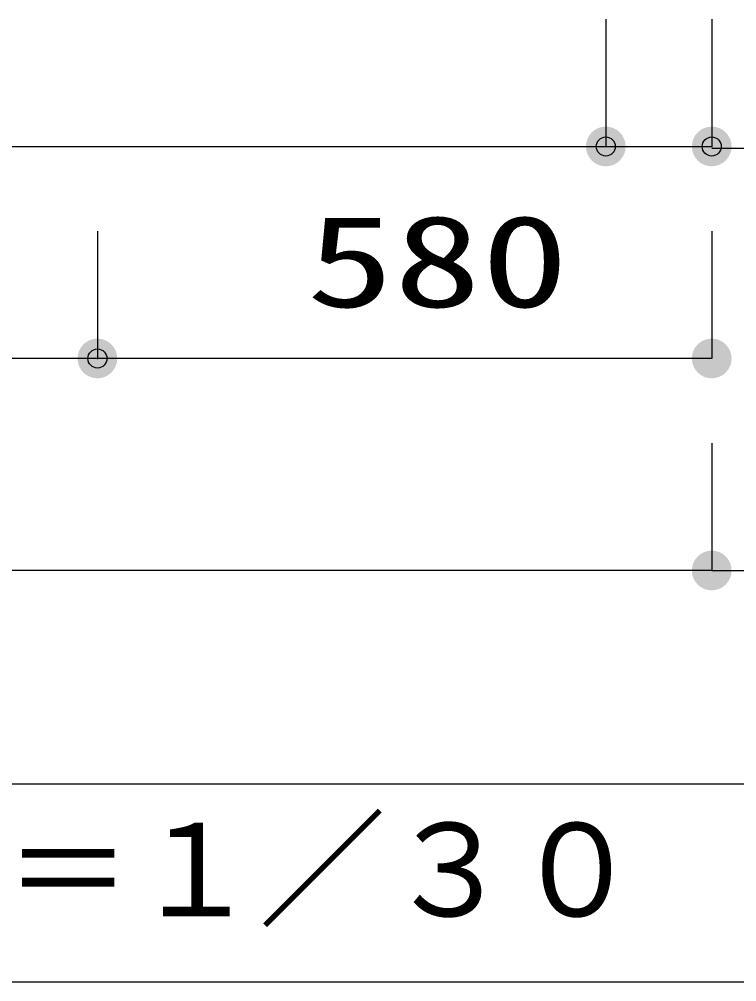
# Model space of a CAD drawing. Units: millimetres, scale not verified. Extents: x -9571 to 7747, y -6704 to 5373.
# Drawn here: x -5047 to -4370, y -4637 to -3730 of the extents above; entities that cross this region are included whole.
import ezdxf
from ezdxf.enums import TextEntityAlignment as Align

# ---------------------------------------------------------------- set-up
doc = ezdxf.new("R2010")
doc.units = ezdxf.units.MM
doc.header["$LTSCALE"] = 30
doc.header["$PDMODE"] = 32
doc.header["$PDSIZE"] = 18
for name, color, linetype, lineweight in [('0-1_00クル-フ-0躯体', 3, 'Continuous', 25), ('0-5_00クル-フ-5文字', 7, 'Continuous', 25), ('0-6_00クル-フ-6寸法', 7, 'Continuous', 25)]:
    doc.layers.add(name, color=color, linetype=linetype, lineweight=lineweight)
doc.styles.add('MS Gothic', font='')
doc.styles.add('ＭＳ ゴシック', font='')
doc.styles.get('MS Gothic').set_extended_font_data('MS Gothic')
doc.styles.get('ＭＳ ゴシック').set_extended_font_data('MS Gothic')

msp = doc.modelspace()

# ---------------------------------------------------------------- linework, layer by layer
at = {"layer": '0-1_00クル-フ-0躯体'}
msp.add_lwpolyline([(-4268.99, -4637.49), (-4268.99, -4451.18), (-6298.32, -4451.18), (-6298.32, -4637.49)], close=True, dxfattribs=at)
at = {"layer": '0-5_00クル-フ-5文字', "color": 4}
for p, q in [((-4393.66, -4129.54), (-4393.66, -4249.54)), ((-4393.66, -4249.54), (-4333.65, -4249.54))]:
    msp.add_line(p, q, dxfattribs=at)
at = {"layer": '0-5_00クル-フ-5文字'}
for points in [[(-4393.66, -4230.79), (-4393.66, -4249.54), (-4397.32, -4231.15)], [(-4390, -4231.15), (-4393.66, -4249.54), (-4393.66, -4230.79)], [(-4409.25, -4239.12), (-4393.66, -4249.54), (-4410.98, -4242.36)], [(-4406.92, -4236.28), (-4393.66, -4249.54), (-4409.25, -4239.12)], [(-4404.08, -4233.95), (-4393.66, -4249.54), (-4406.92, -4236.28)], [(-4400.83, -4232.22), (-4393.66, -4249.54), (-4404.08, -4233.95)], [(-4397.32, -4231.15), (-4393.66, -4249.54), (-4400.83, -4232.22)], [(-4386.48, -4232.22), (-4393.66, -4249.54), (-4390, -4231.15)], [(-4383.24, -4233.95), (-4393.66, -4249.54), (-4386.48, -4232.22)], [(-4380.4, -4236.28), (-4393.66, -4249.54), (-4383.24, -4233.95)], [(-4378.07, -4239.12), (-4393.66, -4249.54), (-4380.4, -4236.28)], [(-4376.34, -4242.36), (-4393.66, -4249.54), (-4378.07, -4239.12)], [(-4412.05, -4245.88), (-4393.66, -4249.54), (-4412.41, -4249.54)], [(-4410.98, -4242.36), (-4393.66, -4249.54), (-4412.05, -4245.88)], [(-4375.27, -4245.88), (-4393.66, -4249.54), (-4376.34, -4242.36)], [(-4374.91, -4249.54), (-4393.66, -4249.54), (-4375.27, -4245.88)], [(-4412.41, -4249.54), (-4393.66, -4249.54), (-4412.05, -4253.2)], [(-4412.05, -4253.2), (-4393.66, -4249.54), (-4410.98, -4256.71)], [(-4410.98, -4256.71), (-4393.66, -4249.54), (-4409.25, -4259.95)], [(-4409.25, -4259.95), (-4393.66, -4249.54), (-4406.92, -4262.8)], [(-4406.92, -4262.8), (-4393.66, -4249.54), (-4404.08, -4265.13)], [(-4404.08, -4265.13), (-4393.66, -4249.54), (-4400.83, -4266.86)], [(-4400.83, -4266.86), (-4393.66, -4249.54), (-4397.32, -4267.93)], [(-4397.32, -4267.93), (-4393.66, -4249.54), (-4393.66, -4268.29)], [(-4393.66, -4268.29), (-4393.66, -4249.54), (-4390, -4267.93)], [(-4390, -4267.93), (-4393.66, -4249.54), (-4386.48, -4266.86)], [(-4386.48, -4266.86), (-4393.66, -4249.54), (-4383.24, -4265.13)], [(-4383.24, -4265.13), (-4393.66, -4249.54), (-4380.4, -4262.8)], [(-4380.4, -4262.8), (-4393.66, -4249.54), (-4378.07, -4259.95)], [(-4378.07, -4259.95), (-4393.66, -4249.54), (-4376.34, -4256.71)], [(-4376.34, -4256.71), (-4393.66, -4249.54), (-4375.27, -4253.2)], [(-4375.27, -4253.2), (-4393.66, -4249.54), (-4374.91, -4249.54)]]:
    msp.add_solid(points, dxfattribs=at)
at = {"layer": '0-6_00クル-フ-6寸法', "color": 4}
for p, q in [((-4493.66, -3729.54), (-4493.66, -3849.54)), ((-4493.66, -3729.54), (-4493.66, -3849.54)), ((-4393.66, -3729.54), (-4393.66, -3849.54)), ((-6073.66, -3849.54), (-4493.66, -3849.54)), ((-4493.66, -3849.54), (-4393.66, -3849.54)), ((-4393.66, -3851.04), (-4169.59, -3851.04)), ((-4973.66, -3929.54), (-4973.66, -4049.54)), ((-4973.66, -3929.54), (-4973.66, -4049.54)), ((-4393.66, -3929.54), (-4393.66, -4049.54)), ((-4973.66, -4049.54), (-6173.66, -4049.54)), ((-4393.66, -4049.54), (-4973.66, -4049.54)), ((-4393.66, -4129.54), (-4393.66, -4249.54)), ((-4393.66, -4249.54), (-6173.66, -4249.54))]:
    msp.add_line(p, q, dxfattribs=at)
for p in [(-4493.66, -3849.54), (-4393.66, -3849.54), (-4973.66, -4049.54)]:
    msp.add_point(p, dxfattribs=at)
at = {"layer": '0-6_00クル-フ-6寸法'}
for points in [[(-4497.32, -3831.15), (-4493.66, -3849.54), (-4500.83, -3832.22)], [(-4497.32, -3831.15), (-4493.66, -3849.54), (-4500.83, -3832.22)], [(-4493.66, -3830.79), (-4493.66, -3849.54), (-4497.32, -3831.15)], [(-4493.66, -3830.79), (-4493.66, -3849.54), (-4497.32, -3831.15)], [(-4490, -3831.15), (-4493.66, -3849.54), (-4493.66, -3830.79)], [(-4490, -3831.15), (-4493.66, -3849.54), (-4493.66, -3830.79)], [(-4486.48, -3832.22), (-4493.66, -3849.54), (-4490, -3831.15)], [(-4486.48, -3832.22), (-4493.66, -3849.54), (-4490, -3831.15)], [(-4397.32, -3831.15), (-4393.66, -3849.54), (-4400.83, -3832.22)], [(-4393.66, -3830.79), (-4393.66, -3849.54), (-4397.32, -3831.15)], [(-4390, -3831.15), (-4393.66, -3849.54), (-4393.66, -3830.79)], [(-4386.48, -3832.22), (-4393.66, -3849.54), (-4390, -3831.15)], [(-4509.25, -3839.12), (-4493.66, -3849.54), (-4510.98, -3842.36)], [(-4509.25, -3839.12), (-4493.66, -3849.54), (-4510.98, -3842.36)], [(-4506.92, -3836.28), (-4493.66, -3849.54), (-4509.25, -3839.12)], [(-4506.92, -3836.28), (-4493.66, -3849.54), (-4509.25, -3839.12)], [(-4504.08, -3833.95), (-4493.66, -3849.54), (-4506.92, -3836.28)], [(-4504.08, -3833.95), (-4493.66, -3849.54), (-4506.92, -3836.28)], [(-4500.83, -3832.22), (-4493.66, -3849.54), (-4504.08, -3833.95)], [(-4500.83, -3832.22), (-4493.66, -3849.54), (-4504.08, -3833.95)], [(-4483.24, -3833.95), (-4493.66, -3849.54), (-4486.48, -3832.22)], [(-4483.24, -3833.95), (-4493.66, -3849.54), (-4486.48, -3832.22)], [(-4480.4, -3836.28), (-4493.66, -3849.54), (-4483.24, -3833.95)], [(-4480.4, -3836.28), (-4493.66, -3849.54), (-4483.24, -3833.95)], [(-4478.07, -3839.12), (-4493.66, -3849.54), (-4480.4, -3836.28)], [(-4478.07, -3839.12), (-4493.66, -3849.54), (-4480.4, -3836.28)], [(-4476.34, -3842.36), (-4493.66, -3849.54), (-4478.07, -3839.12)], [(-4476.34, -3842.36), (-4493.66, -3849.54), (-4478.07, -3839.12)], [(-4409.25, -3839.12), (-4393.66, -3849.54), (-4410.98, -3842.36)], [(-4406.92, -3836.28), (-4393.66, -3849.54), (-4409.25, -3839.12)], [(-4404.08, -3833.95), (-4393.66, -3849.54), (-4406.92, -3836.28)], [(-4400.83, -3832.22), (-4393.66, -3849.54), (-4404.08, -3833.95)], [(-4383.24, -3833.95), (-4393.66, -3849.54), (-4386.48, -3832.22)], [(-4380.4, -3836.28), (-4393.66, -3849.54), (-4383.24, -3833.95)], [(-4378.07, -3839.12), (-4393.66, -3849.54), (-4380.4, -3836.28)], [(-4376.34, -3842.36), (-4393.66, -3849.54), (-4378.07, -3839.12)], [(-4512.05, -3845.88), (-4493.66, -3849.54), (-4512.41, -3849.54)], [(-4512.05, -3845.88), (-4493.66, -3849.54), (-4512.41, -3849.54)], [(-4512.41, -3849.54), (-4493.66, -3849.54), (-4512.05, -3853.2)], [(-4512.41, -3849.54), (-4493.66, -3849.54), (-4512.05, -3853.2)], [(-4510.98, -3842.36), (-4493.66, -3849.54), (-4512.05, -3845.88)], [(-4510.98, -3842.36), (-4493.66, -3849.54), (-4512.05, -3845.88)], [(-4512.05, -3853.2), (-4493.66, -3849.54), (-4510.98, -3856.71)], [(-4512.05, -3853.2), (-4493.66, -3849.54), (-4510.98, -3856.71)], [(-4510.98, -3856.71), (-4493.66, -3849.54), (-4509.25, -3859.95)], [(-4510.98, -3856.71), (-4493.66, -3849.54), (-4509.25, -3859.95)], [(-4509.25, -3859.95), (-4493.66, -3849.54), (-4506.92, -3862.8)], [(-4509.25, -3859.95), (-4493.66, -3849.54), (-4506.92, -3862.8)], [(-4506.92, -3862.8), (-4493.66, -3849.54), (-4504.08, -3865.13)], [(-4506.92, -3862.8), (-4493.66, -3849.54), (-4504.08, -3865.13)], [(-4504.08, -3865.13), (-4493.66, -3849.54), (-4500.83, -3866.86)], [(-4504.08, -3865.13), (-4493.66, -3849.54), (-4500.83, -3866.86)], [(-4500.83, -3866.86), (-4493.66, -3849.54), (-4497.32, -3867.93)], [(-4500.83, -3866.86), (-4493.66, -3849.54), (-4497.32, -3867.93)], [(-4497.32, -3867.93), (-4493.66, -3849.54), (-4493.66, -3868.29)], [(-4497.32, -3867.93), (-4493.66, -3849.54), (-4493.66, -3868.29)], [(-4475.27, -3845.88), (-4493.66, -3849.54), (-4476.34, -3842.36)], [(-4475.27, -3845.88), (-4493.66, -3849.54), (-4476.34, -3842.36)], [(-4474.91, -3849.54), (-4493.66, -3849.54), (-4475.27, -3845.88)], [(-4474.91, -3849.54), (-4493.66, -3849.54), (-4475.27, -3845.88)], [(-4493.66, -3868.29), (-4493.66, -3849.54), (-4490, -3867.93)], [(-4490, -3867.93), (-4493.66, -3849.54), (-4486.48, -3866.86)], [(-4486.48, -3866.86), (-4493.66, -3849.54), (-4483.24, -3865.13)], [(-4483.24, -3865.13), (-4493.66, -3849.54), (-4480.4, -3862.8)], [(-4480.4, -3862.8), (-4493.66, -3849.54), (-4478.07, -3859.95)], [(-4478.07, -3859.95), (-4493.66, -3849.54), (-4476.34, -3856.71)], [(-4476.34, -3856.71), (-4493.66, -3849.54), (-4475.27, -3853.2)], [(-4475.27, -3853.2), (-4493.66, -3849.54), (-4474.91, -3849.54)], [(-4493.66, -3868.29), (-4493.66, -3849.54), (-4490, -3867.93)], [(-4490, -3867.93), (-4493.66, -3849.54), (-4486.48, -3866.86)], [(-4486.48, -3866.86), (-4493.66, -3849.54), (-4483.24, -3865.13)], [(-4483.24, -3865.13), (-4493.66, -3849.54), (-4480.4, -3862.8)], [(-4480.4, -3862.8), (-4493.66, -3849.54), (-4478.07, -3859.95)], [(-4478.07, -3859.95), (-4493.66, -3849.54), (-4476.34, -3856.71)], [(-4476.34, -3856.71), (-4493.66, -3849.54), (-4475.27, -3853.2)], [(-4475.27, -3853.2), (-4493.66, -3849.54), (-4474.91, -3849.54)], [(-4412.05, -3845.88), (-4393.66, -3849.54), (-4412.41, -3849.54)], [(-4412.41, -3849.54), (-4393.66, -3849.54), (-4412.05, -3853.2)], [(-4410.98, -3842.36), (-4393.66, -3849.54), (-4412.05, -3845.88)], [(-4412.05, -3853.2), (-4393.66, -3849.54), (-4410.98, -3856.71)], [(-4410.98, -3856.71), (-4393.66, -3849.54), (-4409.25, -3859.95)], [(-4409.25, -3859.95), (-4393.66, -3849.54), (-4406.92, -3862.8)], [(-4406.92, -3862.8), (-4393.66, -3849.54), (-4404.08, -3865.13)], [(-4404.08, -3865.13), (-4393.66, -3849.54), (-4400.83, -3866.86)], [(-4400.83, -3866.86), (-4393.66, -3849.54), (-4397.32, -3867.93)], [(-4397.32, -3867.93), (-4393.66, -3849.54), (-4393.66, -3868.29)], [(-4375.27, -3845.88), (-4393.66, -3849.54), (-4376.34, -3842.36)], [(-4374.91, -3849.54), (-4393.66, -3849.54), (-4375.27, -3845.88)], [(-4393.66, -3868.29), (-4393.66, -3849.54), (-4390, -3867.93)], [(-4390, -3867.93), (-4393.66, -3849.54), (-4386.48, -3866.86)], [(-4386.48, -3866.86), (-4393.66, -3849.54), (-4383.24, -3865.13)], [(-4383.24, -3865.13), (-4393.66, -3849.54), (-4380.4, -3862.8)], [(-4380.4, -3862.8), (-4393.66, -3849.54), (-4378.07, -3859.95)], [(-4378.07, -3859.95), (-4393.66, -3849.54), (-4376.34, -3856.71)], [(-4376.34, -3856.71), (-4393.66, -3849.54), (-4375.27, -3853.2)], [(-4375.27, -3853.2), (-4393.66, -3849.54), (-4374.91, -3849.54)], [(-4977.32, -4031.15), (-4973.66, -4049.54), (-4980.83, -4032.22)], [(-4977.32, -4031.15), (-4973.66, -4049.54), (-4980.83, -4032.22)], [(-4973.66, -4030.79), (-4973.66, -4049.54), (-4977.32, -4031.15)], [(-4973.66, -4030.79), (-4973.66, -4049.54), (-4977.32, -4031.15)], [(-4970, -4031.15), (-4973.66, -4049.54), (-4973.66, -4030.79)], [(-4970, -4031.15), (-4973.66, -4049.54), (-4973.66, -4030.79)], [(-4966.48, -4032.22), (-4973.66, -4049.54), (-4970, -4031.15)], [(-4966.48, -4032.22), (-4973.66, -4049.54), (-4970, -4031.15)], [(-4397.32, -4031.15), (-4393.66, -4049.54), (-4400.83, -4032.22)], [(-4393.66, -4030.79), (-4393.66, -4049.54), (-4397.32, -4031.15)], [(-4390, -4031.15), (-4393.66, -4049.54), (-4393.66, -4030.79)], [(-4386.48, -4032.22), (-4393.66, -4049.54), (-4390, -4031.15)], [(-4989.25, -4039.12), (-4973.66, -4049.54), (-4990.98, -4042.36)], [(-4989.25, -4039.12), (-4973.66, -4049.54), (-4990.98, -4042.36)], [(-4986.92, -4036.28), (-4973.66, -4049.54), (-4989.25, -4039.12)], [(-4986.92, -4036.28), (-4973.66, -4049.54), (-4989.25, -4039.12)], [(-4984.08, -4033.95), (-4973.66, -4049.54), (-4986.92, -4036.28)], [(-4984.08, -4033.95), (-4973.66, -4049.54), (-4986.92, -4036.28)], [(-4980.83, -4032.22), (-4973.66, -4049.54), (-4984.08, -4033.95)], [(-4980.83, -4032.22), (-4973.66, -4049.54), (-4984.08, -4033.95)], [(-4963.24, -4033.95), (-4973.66, -4049.54), (-4966.48, -4032.22)], [(-4963.24, -4033.95), (-4973.66, -4049.54), (-4966.48, -4032.22)], [(-4960.4, -4036.28), (-4973.66, -4049.54), (-4963.24, -4033.95)], [(-4960.4, -4036.28), (-4973.66, -4049.54), (-4963.24, -4033.95)], [(-4958.07, -4039.12), (-4973.66, -4049.54), (-4960.4, -4036.28)], [(-4958.07, -4039.12), (-4973.66, -4049.54), (-4960.4, -4036.28)], [(-4956.34, -4042.36), (-4973.66, -4049.54), (-4958.07, -4039.12)], [(-4956.34, -4042.36), (-4973.66, -4049.54), (-4958.07, -4039.12)], [(-4409.25, -4039.12), (-4393.66, -4049.54), (-4410.98, -4042.36)], [(-4406.92, -4036.28), (-4393.66, -4049.54), (-4409.25, -4039.12)], [(-4404.08, -4033.95), (-4393.66, -4049.54), (-4406.92, -4036.28)], [(-4400.83, -4032.22), (-4393.66, -4049.54), (-4404.08, -4033.95)], [(-4383.24, -4033.95), (-4393.66, -4049.54), (-4386.48, -4032.22)], [(-4380.4, -4036.28), (-4393.66, -4049.54), (-4383.24, -4033.95)], [(-4378.07, -4039.12), (-4393.66, -4049.54), (-4380.4, -4036.28)], [(-4376.34, -4042.36), (-4393.66, -4049.54), (-4378.07, -4039.12)], [(-4992.05, -4045.88), (-4973.66, -4049.54), (-4992.41, -4049.54)], [(-4992.05, -4045.88), (-4973.66, -4049.54), (-4992.41, -4049.54)], [(-4990.98, -4042.36), (-4973.66, -4049.54), (-4992.05, -4045.88)], [(-4990.98, -4042.36), (-4973.66, -4049.54), (-4992.05, -4045.88)], [(-4955.27, -4045.88), (-4973.66, -4049.54), (-4956.34, -4042.36)], [(-4955.27, -4045.88), (-4973.66, -4049.54), (-4956.34, -4042.36)], [(-4954.91, -4049.54), (-4973.66, -4049.54), (-4955.27, -4045.88)], [(-4954.91, -4049.54), (-4973.66, -4049.54), (-4955.27, -4045.88)], [(-4412.05, -4045.88), (-4393.66, -4049.54), (-4412.41, -4049.54)], [(-4410.98, -4042.36), (-4393.66, -4049.54), (-4412.05, -4045.88)], [(-4375.27, -4045.88), (-4393.66, -4049.54), (-4376.34, -4042.36)], [(-4374.91, -4049.54), (-4393.66, -4049.54), (-4375.27, -4045.88)], [(-4992.41, -4049.54), (-4973.66, -4049.54), (-4992.05, -4053.2)], [(-4992.41, -4049.54), (-4973.66, -4049.54), (-4992.05, -4053.2)], [(-4992.05, -4053.2), (-4973.66, -4049.54), (-4990.98, -4056.71)], [(-4992.05, -4053.2), (-4973.66, -4049.54), (-4990.98, -4056.71)], [(-4990.98, -4056.71), (-4973.66, -4049.54), (-4989.25, -4059.95)], [(-4990.98, -4056.71), (-4973.66, -4049.54), (-4989.25, -4059.95)], [(-4989.25, -4059.95), (-4973.66, -4049.54), (-4986.92, -4062.8)], [(-4989.25, -4059.95), (-4973.66, -4049.54), (-4986.92, -4062.8)], [(-4986.92, -4062.8), (-4973.66, -4049.54), (-4984.08, -4065.13)], [(-4986.92, -4062.8), (-4973.66, -4049.54), (-4984.08, -4065.13)], [(-4984.08, -4065.13), (-4973.66, -4049.54), (-4980.83, -4066.86)], [(-4984.08, -4065.13), (-4973.66, -4049.54), (-4980.83, -4066.86)], [(-4980.83, -4066.86), (-4973.66, -4049.54), (-4977.32, -4067.93)], [(-4980.83, -4066.86), (-4973.66, -4049.54), (-4977.32, -4067.93)], [(-4977.32, -4067.93), (-4973.66, -4049.54), (-4973.66, -4068.29)], [(-4977.32, -4067.93), (-4973.66, -4049.54), (-4973.66, -4068.29)], [(-4973.66, -4068.29), (-4973.66, -4049.54), (-4970, -4067.93)], [(-4970, -4067.93), (-4973.66, -4049.54), (-4966.48, -4066.86)], [(-4966.48, -4066.86), (-4973.66, -4049.54), (-4963.24, -4065.13)], [(-4963.24, -4065.13), (-4973.66, -4049.54), (-4960.4, -4062.8)], [(-4960.4, -4062.8), (-4973.66, -4049.54), (-4958.07, -4059.95)], [(-4958.07, -4059.95), (-4973.66, -4049.54), (-4956.34, -4056.71)], [(-4956.34, -4056.71), (-4973.66, -4049.54), (-4955.27, -4053.2)], [(-4955.27, -4053.2), (-4973.66, -4049.54), (-4954.91, -4049.54)], [(-4973.66, -4068.29), (-4973.66, -4049.54), (-4970, -4067.93)], [(-4970, -4067.93), (-4973.66, -4049.54), (-4966.48, -4066.86)], [(-4966.48, -4066.86), (-4973.66, -4049.54), (-4963.24, -4065.13)], [(-4963.24, -4065.13), (-4973.66, -4049.54), (-4960.4, -4062.8)], [(-4960.4, -4062.8), (-4973.66, -4049.54), (-4958.07, -4059.95)], [(-4958.07, -4059.95), (-4973.66, -4049.54), (-4956.34, -4056.71)], [(-4956.34, -4056.71), (-4973.66, -4049.54), (-4955.27, -4053.2)], [(-4955.27, -4053.2), (-4973.66, -4049.54), (-4954.91, -4049.54)], [(-4412.41, -4049.54), (-4393.66, -4049.54), (-4412.05, -4053.2)], [(-4412.05, -4053.2), (-4393.66, -4049.54), (-4410.98, -4056.71)], [(-4410.98, -4056.71), (-4393.66, -4049.54), (-4409.25, -4059.95)], [(-4409.25, -4059.95), (-4393.66, -4049.54), (-4406.92, -4062.8)], [(-4406.92, -4062.8), (-4393.66, -4049.54), (-4404.08, -4065.13)], [(-4404.08, -4065.13), (-4393.66, -4049.54), (-4400.83, -4066.86)], [(-4400.83, -4066.86), (-4393.66, -4049.54), (-4397.32, -4067.93)], [(-4397.32, -4067.93), (-4393.66, -4049.54), (-4393.66, -4068.29)], [(-4393.66, -4068.29), (-4393.66, -4049.54), (-4390, -4067.93)], [(-4390, -4067.93), (-4393.66, -4049.54), (-4386.48, -4066.86)], [(-4386.48, -4066.86), (-4393.66, -4049.54), (-4383.24, -4065.13)], [(-4383.24, -4065.13), (-4393.66, -4049.54), (-4380.4, -4062.8)], [(-4380.4, -4062.8), (-4393.66, -4049.54), (-4378.07, -4059.95)], [(-4378.07, -4059.95), (-4393.66, -4049.54), (-4376.34, -4056.71)], [(-4376.34, -4056.71), (-4393.66, -4049.54), (-4375.27, -4053.2)], [(-4375.27, -4053.2), (-4393.66, -4049.54), (-4374.91, -4049.54)], [(-4393.66, -4230.79), (-4393.66, -4249.54), (-4397.32, -4231.15)], [(-4390, -4231.15), (-4393.66, -4249.54), (-4393.66, -4230.79)], [(-4409.25, -4239.12), (-4393.66, -4249.54), (-4410.98, -4242.36)], [(-4406.92, -4236.28), (-4393.66, -4249.54), (-4409.25, -4239.12)], [(-4404.08, -4233.95), (-4393.66, -4249.54), (-4406.92, -4236.28)], [(-4400.83, -4232.22), (-4393.66, -4249.54), (-4404.08, -4233.95)], [(-4397.32, -4231.15), (-4393.66, -4249.54), (-4400.83, -4232.22)], [(-4386.48, -4232.22), (-4393.66, -4249.54), (-4390, -4231.15)], [(-4383.24, -4233.95), (-4393.66, -4249.54), (-4386.48, -4232.22)], [(-4380.4, -4236.28), (-4393.66, -4249.54), (-4383.24, -4233.95)], [(-4378.07, -4239.12), (-4393.66, -4249.54), (-4380.4, -4236.28)], [(-4376.34, -4242.36), (-4393.66, -4249.54), (-4378.07, -4239.12)], [(-4412.05, -4245.88), (-4393.66, -4249.54), (-4412.41, -4249.54)], [(-4410.98, -4242.36), (-4393.66, -4249.54), (-4412.05, -4245.88)], [(-4375.27, -4245.88), (-4393.66, -4249.54), (-4376.34, -4242.36)], [(-4374.91, -4249.54), (-4393.66, -4249.54), (-4375.27, -4245.88)], [(-4412.41, -4249.54), (-4393.66, -4249.54), (-4412.05, -4253.2)], [(-4412.05, -4253.2), (-4393.66, -4249.54), (-4410.98, -4256.71)], [(-4410.98, -4256.71), (-4393.66, -4249.54), (-4409.25, -4259.95)], [(-4409.25, -4259.95), (-4393.66, -4249.54), (-4406.92, -4262.8)], [(-4406.92, -4262.8), (-4393.66, -4249.54), (-4404.08, -4265.13)], [(-4404.08, -4265.13), (-4393.66, -4249.54), (-4400.83, -4266.86)], [(-4400.83, -4266.86), (-4393.66, -4249.54), (-4397.32, -4267.93)], [(-4397.32, -4267.93), (-4393.66, -4249.54), (-4393.66, -4268.29)], [(-4393.66, -4268.29), (-4393.66, -4249.54), (-4390, -4267.93)], [(-4390, -4267.93), (-4393.66, -4249.54), (-4386.48, -4266.86)], [(-4386.48, -4266.86), (-4393.66, -4249.54), (-4383.24, -4265.13)], [(-4383.24, -4265.13), (-4393.66, -4249.54), (-4380.4, -4262.8)], [(-4380.4, -4262.8), (-4393.66, -4249.54), (-4378.07, -4259.95)], [(-4378.07, -4259.95), (-4393.66, -4249.54), (-4376.34, -4256.71)], [(-4376.34, -4256.71), (-4393.66, -4249.54), (-4375.27, -4253.2)], [(-4375.27, -4253.2), (-4393.66, -4249.54), (-4374.91, -4249.54)]]:
    msp.add_solid(points, dxfattribs=at)

# ---------------------------------------------------------------- texts
at = {"layer": '0-1_00クル-フ-0躯体', "color": 4, "style": 'MS Gothic'}
msp.add_text('Ｓ＝１／３０', height=87.98, dxfattribs=at).set_placement((-5181.24, -4602.12), align=Align.BOTTOM_LEFT)
at = {"layer": '0-6_00クル-フ-6寸法', "color": 3, "style": 'ＭＳ ゴシック', "width": 1.4}
msp.add_text('580', height=86.59, dxfattribs=at).set_placement((-4776.23, -4027.04), align=Align.BOTTOM_LEFT)

doc.saveas('drawing.dxf')
